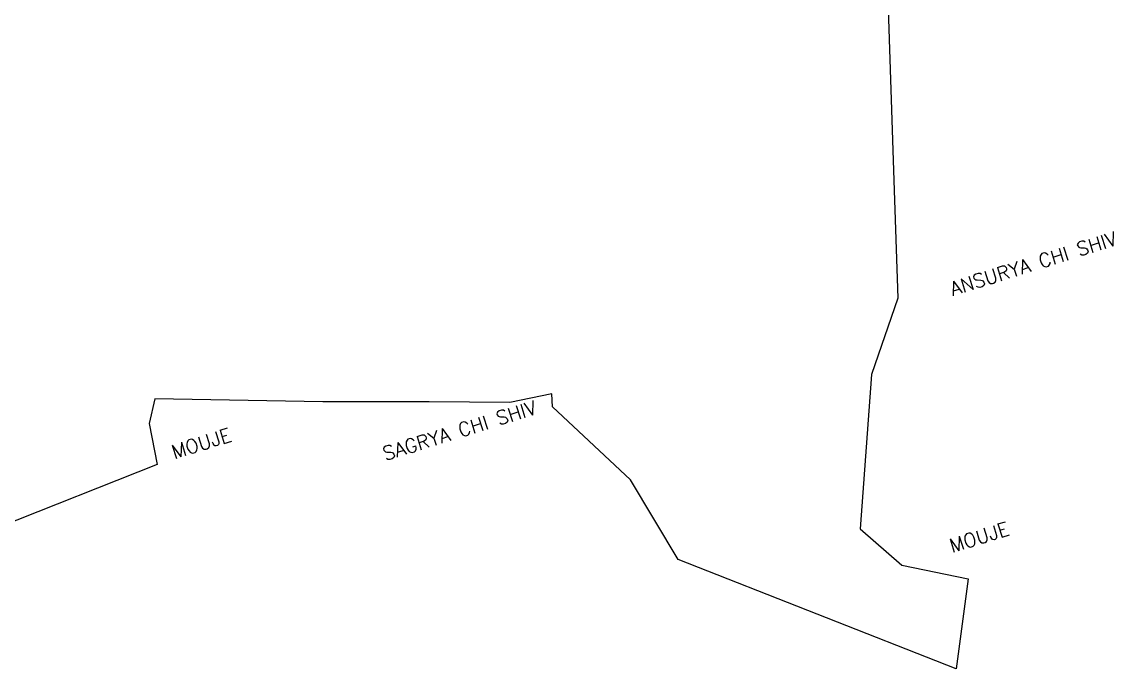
# Model space of a CAD drawing. Header units: metres. Extents: x 321979 to 325606, y 1830870 to 1833474.
# Drawn here: x 323246 to 324819, y 1830870 to 1831809 of the extents above; entities that cross this region are included whole.
import ezdxf

# ---------------------------------------------------------------- set-up
doc = ezdxf.new("R2010")
doc.units = ezdxf.units.M
doc.header["$LTSCALE"] = 0.3
for name, color, linetype in [('OFF', 1, 'Continuous'), ('POLY_WATER', 4, 'Continuous'), ('TEXT_MAPOUT', 7, 'Continuous')]:
    doc.layers.add(name, color=color, linetype=linetype)
doc.styles.get("Standard").update_dxf_attribs({"font": 'simplex.shx'})

msp = doc.modelspace()

# ---------------------------------------------------------------- linework, layer by layer
at = {"layer": 'OFF'}
for p, q in [((323441.2, 1831170.6), (322682.4, 1830870)), ((324610.5, 1831006.1), (324592.9, 1830876.2))]:
    msp.add_line(p, q, dxfattribs=at)
at = {"layer": 'POLY_WATER'}
for p, q in [((324494.7, 1831842.3), (324503.5, 1831579.9)), ((324503.5, 1831579.9), (324509, 1831410.4)), ((324509, 1831410.4), (324470.9, 1831300.5)), ((324470.9, 1831300.5), (324454.8, 1831078)), ((324010.4, 1831272.6), (323950, 1831259.9)), ((324011.1, 1831253.9), (324010.4, 1831272.6)), ((323437.9, 1831265.4), (323429.8, 1831229.7)), ((323680.1, 1831261.2), (323437.9, 1831265.4)), ((323833.4, 1831261.1), (323680.1, 1831261.2)), ((323950, 1831259.9), (323833.4, 1831261.1)), ((324123.9, 1831148.7), (324011.1, 1831253.9)), ((323429.8, 1831229.7), (323441.2, 1831170.6)), ((324192.6, 1831033.6), (324123.9, 1831148.7)), ((324454.8, 1831078), (324514.9, 1831025.9)), ((324592.9, 1830876.2), (324192.6, 1831033.6)), ((324514.9, 1831025.9), (324610.5, 1831006.1))]:
    msp.add_line(p, q, dxfattribs=at)

# ---------------------------------------------------------------- texts
at = {"layer": 'TEXT_MAPOUT', "ltscale": 10}
for s, height, p in [('ANSURYA CHI SHIV', 20.074, (324588, 1831413.7)), ('SAGRYA CHI SHIV', 20.074, (323770.3, 1831176)), ('MOUJE', 20.07, (323465.9, 1831178.6)), ('MOUJE', 20.07, (324587.1, 1831043.4))]:
    msp.add_text(s, height=height, rotation=17.2574, dxfattribs=at).set_placement(p)

doc.saveas('drawing.dxf')
